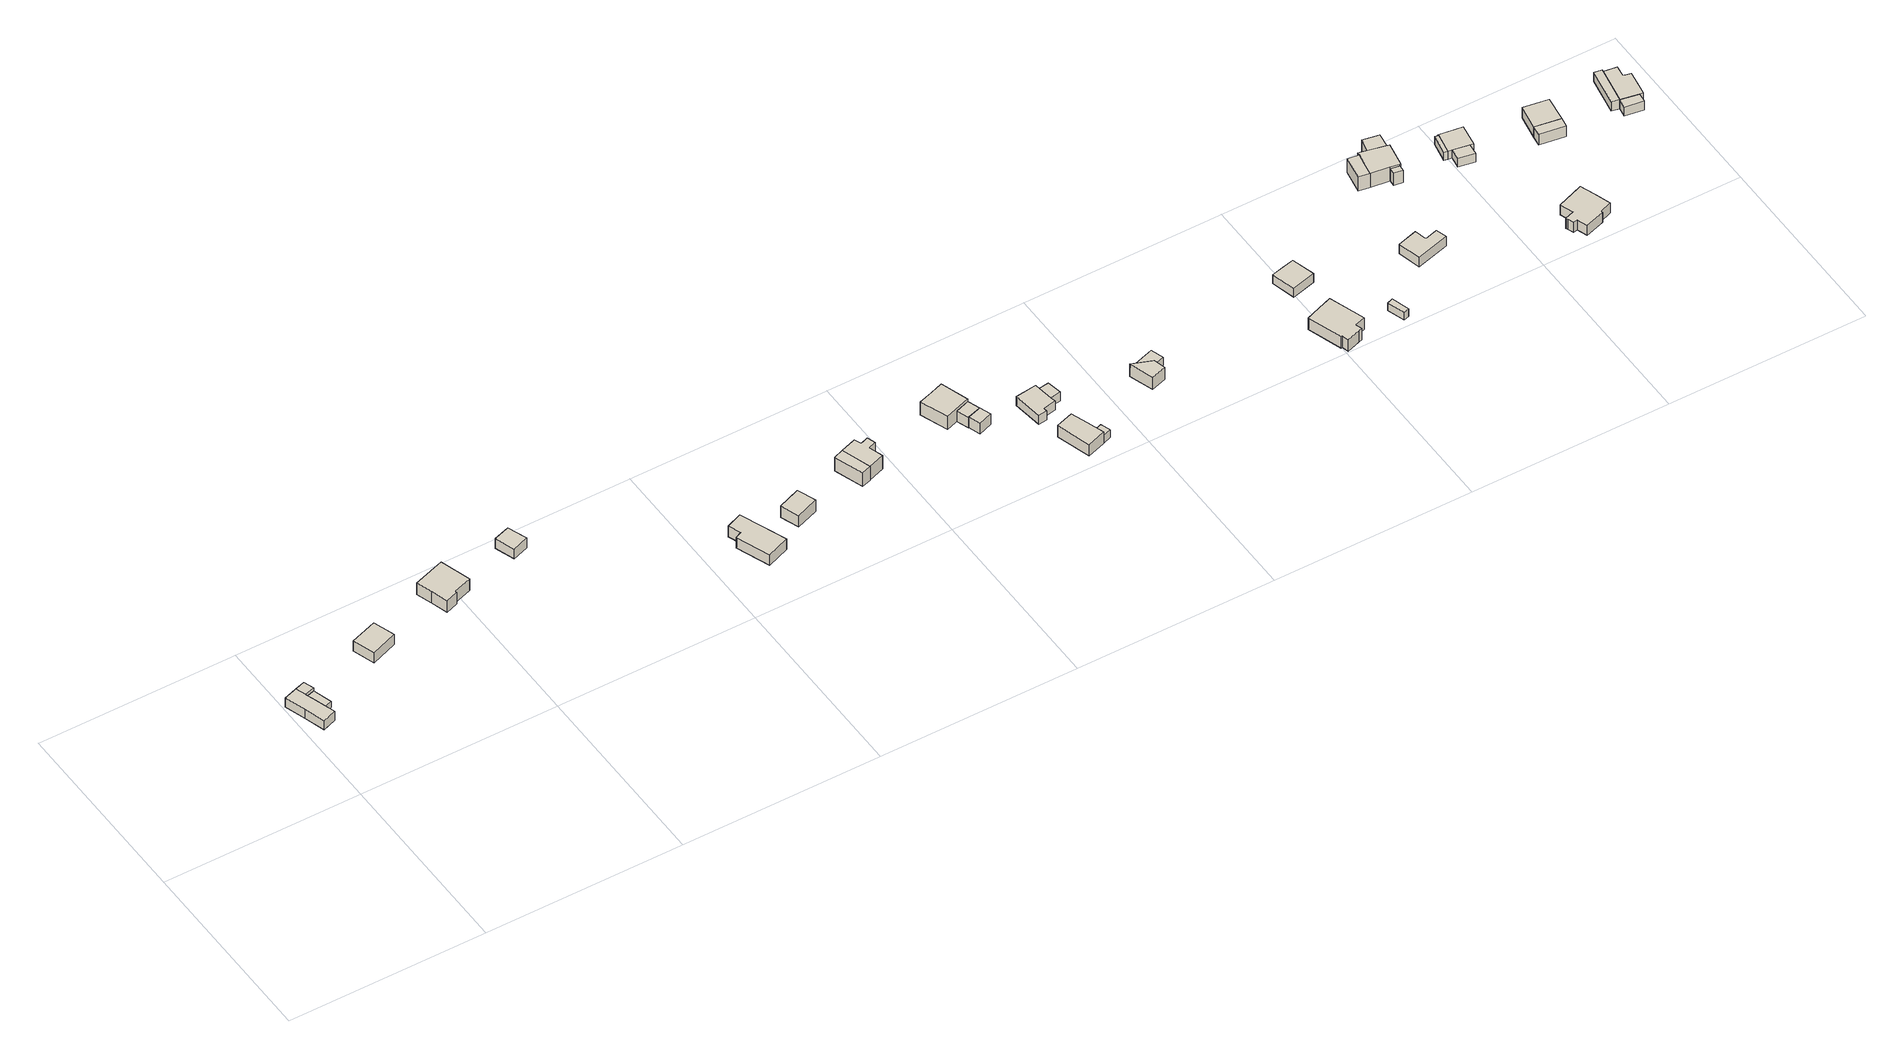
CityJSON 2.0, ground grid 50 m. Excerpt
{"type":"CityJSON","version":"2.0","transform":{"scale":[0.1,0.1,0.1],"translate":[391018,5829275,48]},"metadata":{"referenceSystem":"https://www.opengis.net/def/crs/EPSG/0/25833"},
"CityObjects":{
"building1":{"type":"Building","attributes":{"Gemeindeschluessel":"11000003","function":"31001_1312"},"address":[{"country":"Germany","locality":"Berlin","thoroughfareNumber":"53","thoroughfareName":"Wildkräuterweg"}],"children":["building1-1","building1-2"]},
"building1-1":{"type":"BuildingPart","attributes":{"BezugspunktDach":"2200","measuredHeight":3.67,"storeysAboveGround":1},"parents":["building1"],"geometry":[{"type":"MultiSurface","lod":"1","boundaries":[[[0,1,2,3,4,5,6,7,8]],[[9,10,11,12,13,14,15,16,17]],[[9,17,8,7]],[[10,9,7,6]],[[11,10,6,5]],[[18,19,5,4]],[[20,18,12,4,3]],[[14,13,3,2]],[[15,14,2,1]],[[16,15,1,0]],[[17,16,0,8]],[[12,11,19,18]],[[13,21,12,18,20]]]}]},
"building1-2":{"type":"BuildingPart","attributes":{"BezugspunktDach":"2200","measuredHeight":1.81,"storeysAboveGround":1},"parents":["building1"],"geometry":[{"type":"MultiSurface","lod":"1","boundaries":[[[20,22,23,24,19]],[[10,25,26,13,11]],[[10,11,19,24]],[[25,10,24,23]],[[26,25,23,22]],[[13,26,22,20]],[[11,12,18,19]],[[20,18,12,13]]]}]},
"building2":{"type":"Building","attributes":{"Gemeindeschluessel":"11000003","BezugspunktDach":"2200","function":"51009_1610","measuredHeight":2.68,"storeysAboveGround":0},"address":[{"country":"Germany","locality":"Berlin"}],"geometry":[{"type":"Solid","lod":"1","boundaries":[[[[6,27,28,7]],[[29,25,10,9]],[[29,9,7,28]],[[25,29,28,27]],[[10,25,27,6]],[[9,10,6,7]]]]}]},
"building3":{"type":"Building","attributes":{"Gemeindeschluessel":"11000003","BezugspunktDach":"2200","function":"31001_1312","measuredHeight":2.96,"storeysAboveGround":1},"address":[{"country":"Germany","locality":"Berlin","thoroughfareNumber":"55","thoroughfareName":"Wildkräuterweg"}],"geometry":[{"type":"Solid","lod":"1","boundaries":[[[[30,31,32,33]],[[34,35,36,37]],[[34,37,33,32]],[[35,34,32,31]],[[36,35,31,30]],[[37,36,30,33]]]]}]},
"building4":{"type":"Building","attributes":{"Gemeindeschluessel":"11000003","BezugspunktDach":"2200","function":"31001_1312","measuredHeight":4.51,"storeysAboveGround":1},"address":[{"country":"Germany","locality":"Berlin","thoroughfareNumber":"57","thoroughfareName":"Wildkräuterweg"}],"geometry":[{"type":"Solid","lod":"1","boundaries":[[[[38,39,40,41,42,43,44]],[[45,46,47,48,49,50,51]],[[45,51,44,43]],[[46,45,43,42]],[[47,46,42,41]],[[48,47,41,40]],[[49,48,40,39]],[[50,49,39,38]],[[51,50,38,44]]]]}]},
"building5":{"type":"Building","attributes":{"Gemeindeschluessel":"11000003","BezugspunktDach":"2200","function":"31001_1312","measuredHeight":2.96,"storeysAboveGround":1},"address":[{"country":"Germany","locality":"Berlin","thoroughfareNumber":"59","thoroughfareName":"Wildkräuterweg"}],"geometry":[{"type":"Solid","lod":"1","boundaries":[[[[52,53,54,55]],[[56,57,58,59]],[[56,59,55,54]],[[57,56,54,53]],[[58,57,53,52]],[[59,58,52,55]]]]}]},
"building6":{"type":"Building","attributes":{"Gemeindeschluessel":"11000003","BezugspunktDach":"2200","function":"31001_1312","measuredHeight":3.15,"storeysAboveGround":1},"address":[{"country":"Germany","locality":"Berlin","thoroughfareNumber":"36","thoroughfareName":"Frauenmantelweg"}],"geometry":[{"type":"Solid","lod":"1","boundaries":[[[[60,61,62,63,64,65]],[[66,67,68,69,70,71]],[[66,71,65,64]],[[67,66,64,63]],[[68,67,63,62]],[[69,68,62,61]],[[70,69,61,60]],[[71,70,60,65]]]]}]},
"building7":{"type":"Building","attributes":{"Gemeindeschluessel":"11000003","BezugspunktDach":"2200","function":"31001_1312","measuredHeight":3.41,"storeysAboveGround":1},"address":[{"country":"Germany","locality":"Berlin","thoroughfareNumber":"60","thoroughfareName":"Wildkräuterweg"}],"geometry":[{"type":"Solid","lod":"1","boundaries":[[[[72,73,74,75]],[[76,77,78,79]],[[76,79,75,74]],[[77,76,74,73]],[[78,77,73,72]],[[79,78,72,75]]]]}]},
"building8":{"type":"Building","attributes":{"Gemeindeschluessel":"11000003","BezugspunktDach":"2200","function":"31001_2000","measuredHeight":4.1,"storeysAboveGround":1},"address":[{"country":"Germany","locality":"Berlin","thoroughfareNumber":"17 (1)","thoroughfareName":"Estragonweg"}],"geometry":[{"type":"Solid","lod":"1","boundaries":[[[[80,81,82,83]],[[84,85,86,87]],[[84,87,83,82]],[[85,84,82,81]],[[86,85,81,80]],[[87,86,80,83]]]]}]},
"building9":{"type":"Building","attributes":{"Gemeindeschluessel":"11000003","BezugspunktDach":"2200","function":"31001_1312","measuredHeight":4.06,"storeysAboveGround":1},"address":[{"country":"Germany","locality":"Berlin","thoroughfareNumber":"17","thoroughfareName":"Estragonweg"}],"geometry":[{"type":"Solid","lod":"1","boundaries":[[[[81,88,89,90,91,92,93,82]],[[94,95,96,97,98,99,100,101]],[[94,101,82,93]],[[95,94,93,92]],[[96,95,92,91]],[[97,96,91,90]],[[98,97,90,89]],[[99,98,89,88]],[[100,99,88,81]],[[101,100,81,82]]]]}]},
"building10":{"type":"Building","attributes":{"Gemeindeschluessel":"11000003","function":"31001_1312"},"address":[{"country":"Germany","locality":"Berlin","thoroughfareNumber":"18","thoroughfareName":"Estragonweg"}],"children":["building10-1","building10-2"]},
"building10-1":{"type":"BuildingPart","attributes":{"BezugspunktDach":"2200","measuredHeight":4.58,"storeysAboveGround":1},"parents":["building10"],"geometry":[{"type":"MultiSurface","lod":"1","boundaries":[[[102,103,104,105,106]],[[107,108,109,110,111]],[[107,111,106,105]],[[108,107,105,104]],[[109,108,104,103]],[[110,109,112,113,114,103,102]],[[111,110,102,106]],[[114,113,112,109]]]}]},
"building10-2":{"type":"BuildingPart","attributes":{"BezugspunktDach":"2200","measuredHeight":3.18,"storeysAboveGround":1},"parents":["building10"],"geometry":[{"type":"MultiSurface","lod":"1","boundaries":[[[115,116,114,113]],[[109,117,118,112]],[[117,109,114,116]],[[118,117,116,115]],[[112,118,115,113]],[[109,119,112,113,114]]]}]},
"building11":{"type":"Building","attributes":{"Gemeindeschluessel":"11000003","BezugspunktDach":"2200","function":"51009_1610","measuredHeight":3.68,"storeysAboveGround":0},"address":[{"country":"Germany","locality":"Berlin"}],"geometry":[{"type":"Solid","lod":"1","boundaries":[[[[120,121,122,123]],[[124,125,126,127]],[[124,127,123,122]],[[125,124,122,121]],[[126,125,121,120]],[[127,126,120,123]]]]}]},
"building12":{"type":"Building","attributes":{"Gemeindeschluessel":"11000003","BezugspunktDach":"2200","function":"31001_1312","measuredHeight":4.38,"storeysAboveGround":1},"address":[{"country":"Germany","locality":"Berlin","thoroughfareNumber":"16","thoroughfareName":"Estragonweg"}],"geometry":[{"type":"Solid","lod":"1","boundaries":[[[[128,129,130,131,132,133]],[[134,135,136,137,138,139]],[[134,139,133,132]],[[135,134,132,131]],[[136,135,131,130]],[[137,136,130,129]],[[138,137,129,128]],[[139,138,128,133]]]]}]},
"building13":{"type":"Building","attributes":{"Gemeindeschluessel":"11000003","BezugspunktDach":"2200","function":"31001_1312","measuredHeight":2.72,"storeysAboveGround":1},"address":[{"country":"Germany","locality":"Berlin","thoroughfareNumber":"86","thoroughfareName":"Heilkräuterweg"}],"geometry":[{"type":"Solid","lod":"1","boundaries":[[[[140,141,142,143,144,145,146,147]],[[148,149,150,151,152,153,154,155]],[[148,155,147,146]],[[149,148,146,145]],[[150,149,145,144]],[[151,150,144,143]],[[152,151,143,142]],[[153,152,142,141]],[[154,153,141,140]],[[155,154,140,147]]]]}]},
"building14":{"type":"Building","attributes":{"Gemeindeschluessel":"11000003","BezugspunktDach":"2200","function":"51009_1610","measuredHeight":2.34,"storeysAboveGround":0},"address":[{"country":"Germany","locality":"Berlin"}],"geometry":[{"type":"Solid","lod":"1","boundaries":[[[[156,157,158,159]],[[160,161,137,136]],[[160,136,159,158]],[[161,160,158,157]],[[137,161,157,156]],[[136,137,156,159]]]]}]},
"building15":{"type":"Building","attributes":{"Gemeindeschluessel":"11000003","BezugspunktDach":"2200","function":"51009_1610","measuredHeight":2.6,"storeysAboveGround":0},"address":[{"country":"Germany","locality":"Berlin"}],"geometry":[{"type":"Solid","lod":"1","boundaries":[[[[144,162,163,145]],[[164,165,166,167]],[[164,167,145,163]],[[165,164,163,162]],[[166,165,162,144]],[[167,166,144,145]]]]}]},
"building16":{"type":"Building","attributes":{"Gemeindeschluessel":"11000003","function":"31001_1312"},"address":[{"country":"Germany","locality":"Berlin","thoroughfareNumber":"11","thoroughfareName":"Dinkelweg"}],"children":["building16-1","building16-2"]},
"building16-1":{"type":"BuildingPart","attributes":{"BezugspunktDach":"2200","measuredHeight":3.68,"storeysAboveGround":1},"parents":["building16"],"geometry":[{"type":"Solid","lod":"1","boundaries":[[[[168,169,170,171]],[[172,173,174,175]],[[172,175,171,170],[172,176,177,175]],[[173,172,170,169]],[[174,173,169,168]],[[175,174,168,171]],[[176,172,175,177]]]]}]},
"building16-2":{"type":"BuildingPart","attributes":{"BezugspunktDach":"2200","measuredHeight":2.42,"storeysAboveGround":1},"parents":["building16"],"geometry":[{"type":"Solid","lod":"1","boundaries":[[[[176,178,179,177]],[[180,181,172,175]],[[180,175,177,179]],[[181,180,179,178]],[[172,181,178,176]],[[172,176,177,175]]]]}]},
"building17":{"type":"Building","attributes":{"Gemeindeschluessel":"11000003","BezugspunktDach":"2200","function":"31001_1010","measuredHeight":4.33,"storeysAboveGround":1},"address":[{"country":"Germany","locality":"Berlin","thoroughfareNumber":"12","thoroughfareName":"Dinkelweg"}],"geometry":[{"type":"Solid","lod":"1","boundaries":[[[[182,183,184,185,186,187,188,189,190,191]],[[192,193,194,195,196,197,198,199,200,201]],[[192,201,191,190]],[[193,192,190,189]],[[194,193,189,188]],[[195,194,188,187]],[[196,195,187,186]],[[197,196,186,185]],[[198,197,185,184]],[[199,198,184,183]],[[200,199,183,182]],[[201,200,182,191]]]]}]},
"building18":{"type":"Building","attributes":{"Gemeindeschluessel":"11000003","BezugspunktDach":"2200","function":"31001_1312","measuredHeight":2.85,"storeysAboveGround":1},"address":[{"country":"Germany","locality":"Berlin","thoroughfareNumber":"14","thoroughfareName":"Dinkelweg"}],"geometry":[{"type":"Solid","lod":"1","boundaries":[[[[202,203,204,205,206]],[[207,208,209,210,211]],[[207,211,206,205]],[[208,207,205,204]],[[209,208,204,203]],[[210,209,203,202]],[[211,210,202,206]]]]}]},
"building19":{"type":"Building","attributes":{"Gemeindeschluessel":"11000003","BezugspunktDach":"2200","function":"51009_1610","measuredHeight":2.31,"storeysAboveGround":0},"address":[{"country":"Germany","locality":"Berlin"}],"geometry":[{"type":"Solid","lod":"1","boundaries":[[[[212,213,214,215]],[[216,217,218,219]],[[216,219,215,214]],[[217,216,214,213]],[[218,217,213,212]],[[219,218,212,215]]]]}]},
"building20":{"type":"Building","attributes":{"Gemeindeschluessel":"11000003","BezugspunktDach":"2200","function":"31001_1312","measuredHeight":3.28,"storeysAboveGround":1},"address":[{"country":"Germany","locality":"Berlin","thoroughfareNumber":"11","thoroughfareName":"Currykrautweg"}],"geometry":[{"type":"Solid","lod":"1","boundaries":[[[[220,221,222,223,224,225,226]],[[227,228,229,230,231,232,233]],[[227,233,226,225]],[[228,227,225,224]],[[229,228,224,223]],[[230,229,223,222]],[[231,230,222,221]],[[232,231,221,220]],[[233,232,220,226]]]]}]},
"building21":{"type":"Building","attributes":{"Gemeindeschluessel":"11000003","BezugspunktDach":"2200","function":"51009_1610","measuredHeight":4.54,"storeysAboveGround":0},"address":[{"country":"Germany","locality":"Berlin"}],"geometry":[{"type":"Solid","lod":"1","boundaries":[[[[234,235,236,237]],[[238,239,240,241]],[[238,241,237,236]],[[239,238,236,235]],[[240,239,235,234]],[[241,240,234,237]]]]}]},
"building22":{"type":"Building","attributes":{"Gemeindeschluessel":"11000003","BezugspunktDach":"2200","function":"51009_1610","measuredHeight":3.65,"storeysAboveGround":0},"address":[{"country":"Germany","locality":"Berlin"}],"geometry":[{"type":"Solid","lod":"1","boundaries":[[[[242,243,244,245]],[[246,247,248,249]],[[246,249,245,244]],[[247,246,244,243]],[[248,247,243,242]],[[249,248,242,245]]]]}]},
"building23":{"type":"Building","attributes":{"Gemeindeschluessel":"11000003","function":"31001_1312"},"address":[{"country":"Germany","locality":"Berlin","thoroughfareNumber":"103","thoroughfareName":"Heilkräuterweg"}],"children":["building23-1","building23-2"]},
"building23-1":{"type":"BuildingPart","attributes":{"BezugspunktDach":"2200","measuredHeight":4.6,"storeysAboveGround":1},"parents":["building23"],"geometry":[{"type":"MultiSurface","lod":"1","boundaries":[[[250,251,252,253,254,255,256,257,258,259,260,261]],[[262,263,264,265,266,267,268,269,270,247,246,271]],[[262,271,261,260]],[[263,262,260,259]],[[264,263,259,258]],[[265,264,258,257]],[[266,265,257,256]],[[272,273,256,255]],[[268,267,255,254]],[[269,268,254,253]],[[270,269,253,252]],[[247,270,252,251]],[[246,247,251,250]],[[271,246,250,261]],[[274,267,266,273,272]]]}]},
"building23-2":{"type":"BuildingPart","attributes":{"BezugspunktDach":"2200","measuredHeight":3.95,"storeysAboveGround":1},"parents":["building23"],"geometry":[{"type":"Solid","lod":"1","boundaries":[[[[272,275,276,273]],[[277,278,267,266]],[[277,266,273,276]],[[278,277,276,275]],[[267,278,275,272]],[[266,267,272,273]]]]}]},
"building24":{"type":"Building","attributes":{"Gemeindeschluessel":"11000003","BezugspunktDach":"2200","function":"51009_1610","measuredHeight":2.44,"storeysAboveGround":0},"address":[{"country":"Germany","locality":"Berlin"}],"geometry":[{"type":"Solid","lod":"1","boundaries":[[[[279,280,281,282]],[[283,284,285,286]],[[283,286,282,281]],[[284,283,281,280]],[[285,284,280,279]],[[286,285,279,282]]]]}]},
"building25":{"type":"Building","attributes":{"Gemeindeschluessel":"11000003","BezugspunktDach":"2200","function":"51009_1610","measuredHeight":2.52,"storeysAboveGround":0},"address":[{"country":"Germany","locality":"Berlin"}],"geometry":[{"type":"Solid","lod":"1","boundaries":[[[[287,288,289,290]],[[291,292,293,294]],[[291,294,290,289]],[[292,291,289,288]],[[293,292,288,287]],[[294,293,287,290]]]]}]},
"building26":{"type":"Building","attributes":{"Gemeindeschluessel":"11000003","BezugspunktDach":"2200","function":"31001_1312","measuredHeight":2.49,"storeysAboveGround":1},"address":[{"country":"Germany","locality":"Berlin","thoroughfareNumber":"105","thoroughfareName":"Heilkräuterweg"}],"geometry":[{"type":"Solid","lod":"1","boundaries":[[[[289,288,295,296,297,280,279]],[[298,299,300,301,292,291,302]],[[298,302,279,280]],[[299,298,280,297]],[[300,299,297,296]],[[301,300,296,295]],[[292,301,295,288]],[[291,292,288,289]],[[302,291,289,279]]]]}]},
"building27":{"type":"Building","attributes":{"Gemeindeschluessel":"11000003","BezugspunktDach":"2200","function":"31001_1312","measuredHeight":3.76,"storeysAboveGround":1},"address":[{"country":"Germany","locality":"Berlin","thoroughfareNumber":"10","thoroughfareName":"Currykrautweg"}],"geometry":[{"type":"Solid","lod":"1","boundaries":[[[[303,304,305,306,307,308,309,310,311,312,313,314]],[[315,316,317,318,319,320,321,322,323,324,325,326]],[[315,326,314,313]],[[316,315,313,312]],[[317,316,312,311]],[[318,317,311,310]],[[319,318,310,309]],[[320,319,309,308]],[[321,320,308,307]],[[322,321,307,306]],[[323,322,306,305]],[[324,323,305,304]],[[325,324,304,303]],[[326,325,303,314]]]]}]},
"building28":{"type":"Building","attributes":{"Gemeindeschluessel":"11000003","BezugspunktDach":"2200","function":"51009_1610","measuredHeight":3.24,"storeysAboveGround":0},"address":[{"country":"Germany","locality":"Berlin"}],"geometry":[{"type":"Solid","lod":"1","boundaries":[[[[327,328,329,330]],[[331,332,333,334]],[[331,334,330,329]],[[332,331,329,328]],[[333,332,328,327]],[[334,333,327,330]]]]}]},
"building29":{"type":"Building","attributes":{"Gemeindeschluessel":"11000003","BezugspunktDach":"2200","function":"31001_1312","measuredHeight":3.24,"storeysAboveGround":1},"address":[{"country":"Germany","locality":"Berlin","thoroughfareNumber":"107","thoroughfareName":"Heilkräuterweg"}],"geometry":[{"type":"Solid","lod":"1","boundaries":[[[[328,335,336,329]],[[337,338,332,331]],[[337,331,329,336]],[[338,337,336,335]],[[332,338,335,328]],[[331,332,328,329]]]]}]},
"building30":{"type":"Building","attributes":{"Gemeindeschluessel":"11000003","BezugspunktDach":"2200","function":"51009_1610","measuredHeight":2.79,"storeysAboveGround":0},"address":[{"country":"Germany","locality":"Berlin"}],"geometry":[{"type":"Solid","lod":"1","boundaries":[[[[339,340,341,342,343]],[[344,345,346,347,348]],[[344,348,343,342]],[[345,344,342,341]],[[346,345,341,340]],[[347,346,340,339]],[[348,347,339,343]]]]}]},
"building31":{"type":"Building","attributes":{"Gemeindeschluessel":"11000003","BezugspunktDach":"2200","function":"51009_1610","measuredHeight":2.76,"storeysAboveGround":0},"address":[{"country":"Germany","locality":"Berlin"}],"geometry":[{"type":"Solid","lod":"1","boundaries":[[[[349,350,351,352]],[[353,354,355,356]],[[353,356,352,351]],[[354,353,351,350]],[[355,354,350,349]],[[356,355,349,352]]]]}]},
"building32":{"type":"Building","attributes":{"Gemeindeschluessel":"11000003","BezugspunktDach":"2200","function":"31001_1312","measuredHeight":3.52,"storeysAboveGround":1},"address":[{"country":"Germany","locality":"Berlin","thoroughfareNumber":"109","thoroughfareName":"Heilkräuterweg"}],"geometry":[{"type":"Solid","lod":"1","boundaries":[[[[357,358,359,360,361,362,340,363,339]],[[364,346,365,366,367,368,369,370,347]],[[364,347,339,363]],[[346,364,363,340]],[[365,346,340,362]],[[366,365,362,361]],[[367,366,361,360]],[[368,367,360,359]],[[369,368,359,358]],[[370,369,358,357]],[[347,370,357,339]]]]}]}
},
"vertices":[
[20,253,36],[36,202,36],[71,214,36],[61,243,36],[54,265,36],[45,291,36],[46,291,36],[37,316,36],[3,305,36],[37,316,9],[46,291,9],[45,291,9],[54,265,9],[61,243,9],[71,214,9],[36,202,9],[20,253,9],[3,305,9],[54,265,27],[45,291,27],[61,243,27],[56,260,9],
[85,251,27],[71,298,27],[46,291,27],[71,298,9],[85,251,9],
[71,298,36],[62,324,36],[62,324,9],
[235,316,39],[302,340,39],[284,394,39],[217,371,39],[284,394,9],[302,340,9],[235,316,9],[217,371,9],
[439,407,40],[452,365,40],[483,376,40],[482,380,40],[528,396,40],[504,472,40],[426,446,40],[504,472,5],[528,396,5],[482,380,5],[483,376,5],[452,365,5],[439,407,5],[426,446,5],
[660,425,35],[701,439,35],[683,487,35],[643,474,35],[683,487,6],[701,439,6],[660,425,6],[643,474,6],
[1111,115,38],[1167,136,38],[1122,252,38],[1083,236,38],[1095,205,38],[1079,198,38],[1095,205,6],[1083,236,6],[1122,252,6],[1167,136,6],[1111,115,6],[1079,198,6],
[1226,180,40],[1282,201,40],[1265,247,40],[1209,226,40],[1265,247,6],[1282,201,6],[1226,180,6],[1209,226,6],
[1408,211,46],[1432,219,46],[1408,293,46],[1383,284,46],[1408,293,5],[1432,219,5],[1408,211,5],[1383,284,5],
[1472,233,46],[1461,268,46],[1480,275,46],[1473,296,46],[1454,289,46],[1447,306,46],[1447,306,6],[1454,289,6],[1473,296,6],[1480,275,6],[1461,268,6],[1472,233,6],[1432,219,6],[1408,293,6],
[1655,262,42],[1720,284,42],[1697,353,42],[1664,342,42],[1630,331,42],[1664,342,3],[1697,353,3],[1720,284,3],[1655,262,3],[1630,331,3],[1685,272,3],[1685,272,35],[1720,284,35],
[1696,242,35],[1731,253,35],[1731,253,3],[1696,242,3],[1702,278,3],
[1706,212,36],[1741,224,36],[1731,253,36],[1696,242,36],[1731,253,4],[1741,224,4],[1706,212,4],[1696,242,4],
[1866,28,41],[1913,44,41],[1905,68,41],[1899,86,41],[1884,128,41],[1840,114,41],[1884,128,7],[1899,86,7],[1905,68,7],[1913,44,7],[1866,28,7],[1840,114,7],
[1827,168,33],[1848,170,33],[1847,181,33],[1880,186,33],[1877,200,33],[1872,237,33],[1870,249,33],[1817,242,33],[1870,249,6],[1872,237,6],[1877,200,6],[1880,186,6],[1847,181,6],[1848,170,6],[1827,168,6],[1817,242,6],
[1913,44,31],[1934,51,31],[1925,75,31],[1905,68,31],[1925,75,7],[1934,51,7],
[1904,203,33],[1897,240,33],[1897,240,7],[1904,203,7],[1877,200,7],[1872,237,7],
[2089,126,44],[2127,138,44],[2119,167,44],[2069,186,44],[2119,167,7],[2127,138,7],[2089,126,7],[2069,186,7],[2119,167,31],[2069,186,31],
[2148,176,31],[2137,208,31],[2137,208,7],[2148,176,7],
[2499,18,39],[2502,19,39],[2506,2,39],[2541,14,39],[2549,16,39],[2544,31,39],[2571,40,39],[2540,129,39],[2505,117,39],[2470,104,39],[2505,117,4],[2540,129,4],[2571,40,4],[2544,31,4],[2549,16,4],[2541,14,4],[2506,2,4],[2502,19,4],[2499,18,4],[2470,104,4],
[2494,200,34],[2554,216,34],[2538,274,34],[2508,267,34],[2478,260,34],[2508,267,8],[2538,274,8],[2554,216,8],[2494,200,8],[2478,260,8],
[2656,15,31],[2670,19,31],[2657,63,31],[2642,58,31],[2657,63,8],[2670,19,8],[2656,15,8],[2642,58,8],
[2770,135,35],[2854,158,35],[2846,185,35],[2814,176,35],[2813,177,35],[2806,206,35],[2756,192,35],[2806,206,7],[2813,177,7],[2814,176,7],[2846,185,7],[2854,158,7],[2770,135,7],[2756,192,7],
[2810,392,52],[2820,453,52],[2792,457,52],[2782,397,52],[2792,457,10],[2820,453,10],[2810,392,10],[2782,397,10],
[2877,366,48],[2878,381,48],[2856,385,48],[2855,370,48],[2856,385,11],[2878,381,11],[2877,366,11],[2855,370,11],
[2856,385,53],[2878,381,53],[2880,381,53],[2891,443,53],[2886,443,53],[2886,444,53],[2843,454,53],[2828,457,53],[2821,459,53],[2820,453,53],[2815,425,53],[2810,392,53],[2815,425,11],[2820,453,11],[2821,459,11],[2828,457,11],[2843,454,11],[2886,444,11],[2886,443,11],[2891,443,11],[2880,381,11],[2810,392,11],[2886,444,50],[2843,454,50],[2886,444,40],
[2891,482,50],[2850,490,50],[2850,490,11],[2891,482,11],
[2995,374,36],[3004,425,36],[2995,427,36],[2986,376,36],[2995,427,12],[3004,425,12],[2995,374,12],[2986,376,12],
[3042,336,36],[3045,365,36],[3005,373,36],[3001,344,36],[3005,373,11],[3045,365,11],[3042,336,11],[3001,344,11],
[3054,363,36],[3063,419,36],[3004,428,36],[3004,425,11],[3004,428,11],[3063,419,11],[3054,363,11],[2995,374,11],
[3100,59,38],[3105,45,38],[3116,48,38],[3125,22,38],[3174,38,38],[3173,42,38],[3203,53,38],[3190,92,38],[3176,130,38],[3110,106,38],[3122,73,38],[3098,65,38],[3122,73,8],[3110,106,8],[3176,130,8],[3190,92,8],[3203,53,8],[3173,42,8],[3174,38,8],[3125,22,8],[3116,48,8],[3105,45,8],[3100,59,8],[3098,65,8],
[3247,298,42],[3251,322,42],[3187,333,42],[3183,308,42],[3187,333,10],[3251,322,10],[3247,298,10],[3183,308,10],
[3260,386,42],[3198,396,42],[3198,396,10],[3260,386,10],
[3389,309,37],[3405,400,37],[3406,405,37],[3387,408,37],[3370,313,37],[3387,408,9],[3406,405,9],[3405,400,9],[3389,309,9],[3370,313,9],
[3432,277,36],[3435,300,36],[3389,309,36],[3385,284,36],[3389,309,10],[3435,300,10],[3432,277,10],[3385,284,10],
[3435,300,37],[3443,299,37],[3448,331,37],[3453,362,37],[3434,367,37],[3438,395,37],[3395,343,37],[3395,343,9],[3438,395,9],[3434,367,9],[3453,362,9],[3448,331,9],[3443,299,9],[3435,300,9]
]}
